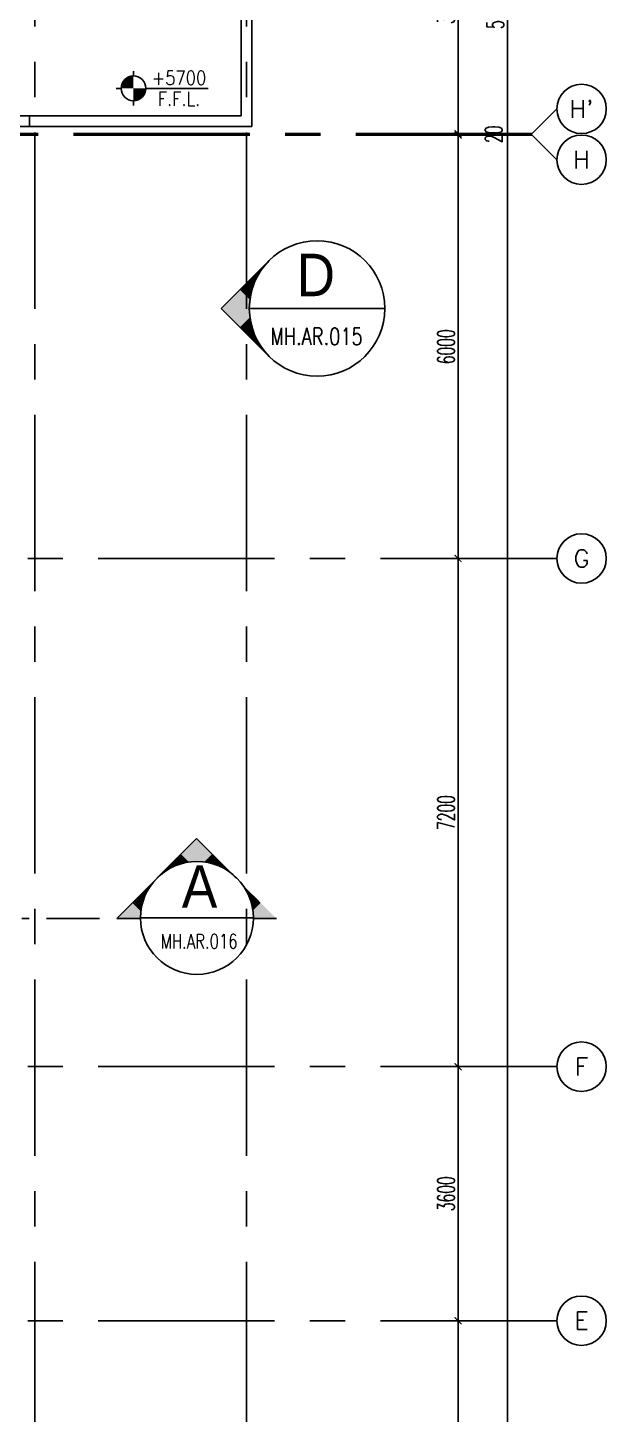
# Model space of a CAD drawing. Extents: x 276011.4 to 276105.3, y 57291.9 to 57371.4.
# Drawn here: x 276097.12 to 276105.32, y 57308.24 to 57327.88 of the extents above; entities that cross this region are included whole.
import ezdxf
from ezdxf.enums import TextEntityAlignment as Align

# ---------------------------------------------------------------- set-up
doc = ezdxf.new("R2010")
doc.units = 0
doc.header["$MEASUREMENT"] = 0
doc.header["$PDMODE"] = 34
doc.linetypes.add('2DASHES', pattern=[1.7, 0.75, -0.25, 0.1, -0.25, 0.1, -0.25])
doc.linetypes.add('CENTERX2', pattern=[4, 2.5, -0.5, 0.5, -0.5])
doc.layers.get('0').update_dxf_attribs({"linetype": 'CONTINUOUS'})
doc.layers.get('DEFPOINTS').update_dxf_attribs({"linetype": 'CONTINUOUS'})
for name, color, linetype in [('AX-CR', 2, 'CONTINUOUS'), ('AX-DIM', 4, 'CONTINUOUS'), ('AX-TXT', 2, 'CONTINUOUS'), ('AXES', 11, 'CENTERX2'), ('HAT', 8, 'CONTINUOUS'), ('IND-ES', 6, 'CONTINUOUS'), ('IND-ES-L', 6, '2DASHES'), ('IND-ES-TXT', 4, 'CONTINUOUS'), ('LEV-PL', 3, 'CONTINUOUS'), ('ROOF', 7, 'CONTINUOUS'), ('SEC-MRK', 7, 'CONTINUOUS'), ('TXT1', 2, 'CONTINUOUS'), ('WALL', 2, 'CONTINUOUS')]:
    doc.layers.add(name, color=color, linetype=linetype)
doc.styles.add('ROMANS', font='ROMANS.shx', dxfattribs={"width": 0.6})
doc.styles.add('S', font='ROMANS.SHX')
doc.styles.add('S5', font='simplex.shx', dxfattribs={"width": 0.77})
doc.styles.add('TTXT', font='swisse.ttf', dxfattribs={"width": 0.6})
doc.dimstyles.new('STANDARD in', dxfattribs={"dimtxt": 0.24, "dimasz": 0.1, "dimexe": 0.07, "dimexo": 0.05, "dimgap": 0.05, "dimtad": 1, "dimdec": 0, "dimlfac": 1000, "dimzin": 0, "dimdsep": 46, "dimtxsty": 'ROMANS', "dimblk": 'ARCHTICK', "dimcen": 0.05, "dimdle": 0.05, "dimclrd": 4, "dimclre": 4, "dimclrt": 2, "dimadec": 0, "dimazin": 0, "dimtfac": 1, "dimtdec": 0, "dimtmove": 2, "dimatfit": 3, "dimfxl": 0, "dimtolj": 1, "dimtzin": 0, "dimarcsym": 0})

# ---------------------------------------------------------------- blocks, each defined once
blk = doc.blocks.new('_ARCHTICK')
at = {"color": 0, "linetype": 'ByBlock', "const_width": 0.15}
blk.add_lwpolyline([(-0.5, -0.5), (0.5, 0.5)], dxfattribs=at)
blk = doc.blocks.new('*D601')
at = {"layer": 'AX-DIM', "color": 4, "lineweight": -2, "ltscale": 0.3}
for p, q in [((276095.115, 57357.833), (276103.985, 57357.833)), ((276103.915, 57357.883), (276103.915, 57298.463)), ((276095.115, 57298.513), (276103.985, 57298.513))]:
    blk.add_line(p, q, dxfattribs=at)
at = {"layer": 'DEFPOINTS', "color": 0, "ltscale": 0.3}
for p in [(276095.065, 57357.833), (276095.065, 57298.513), (276103.915, 57298.513)]:
    blk.add_point(p, dxfattribs=at)
at = {"layer": 'AX-DIM', "color": 4, "lineweight": -2, "ltscale": 0.3, "xscale": 0.1, "yscale": 0.1, "zscale": 0.1}
for p, rotation in [((276103.915, 57357.833), 90), ((276103.915, 57298.513), 270)]:
    blk.add_blockref('_ARCHTICK', p, dxfattribs=dict(at, rotation=rotation))
at = {"layer": 'AX-DIM', "color": 2, "ltscale": 0.3, "insert": (276103.745, 57328.173), "char_height": 0.24, "attachment_point": 5, "rotation": 90, "style": 'ROMANS'}
blk.add_mtext('\\A1;59320', dxfattribs=at)
blk = doc.blocks.new('*D595')
at = {"layer": 'AX-DIM', "color": 4, "lineweight": -2, "ltscale": 0.3}
for p, q in [((276103.215, 57320.413), (276103.215, 57313.113)), ((276102.865, 57320.363), (276103.285, 57320.363)), ((276102.865, 57313.163), (276103.285, 57313.163))]:
    blk.add_line(p, q, dxfattribs=at)
at = {"layer": 'DEFPOINTS', "color": 0, "ltscale": 0.3}
for p in [(276102.815, 57320.363), (276102.815, 57313.163), (276103.215, 57313.163)]:
    blk.add_point(p, dxfattribs=at)
at = {"layer": 'AX-DIM', "color": 4, "lineweight": -2, "ltscale": 0.3, "xscale": 0.1, "yscale": 0.1, "zscale": 0.1}
for p, rotation in [((276103.215, 57320.363), 90), ((276103.215, 57313.163), 270)]:
    blk.add_blockref('_ARCHTICK', p, dxfattribs=dict(at, rotation=rotation))
at = {"layer": 'AX-DIM', "color": 2, "ltscale": 0.3, "insert": (276103.045, 57316.763), "char_height": 0.24, "attachment_point": 5, "rotation": 90, "style": 'ROMANS'}
blk.add_mtext('\\A1;7200', dxfattribs=at)
blk = doc.blocks.new('AXR')
at = {"layer": 'AX-CR'}
blk.add_circle((350, 0), 350, dxfattribs=at)
at = {"layer": 'AX-TXT', "style": 'ROMANS'}
blk.add_attdef('AX', text='', height=250, dxfattribs=at).set_placement((350, 0), align=Align.MIDDLE)
blk = doc.blocks.new('*D594')
at = {"layer": 'AX-DIM', "color": 4, "lineweight": -2, "ltscale": 0.3}
for p, q in [((276102.865, 57313.163), (276103.285, 57313.163)), ((276103.215, 57313.213), (276103.215, 57309.513)), ((276102.865, 57309.563), (276103.285, 57309.563))]:
    blk.add_line(p, q, dxfattribs=at)
at = {"layer": 'DEFPOINTS', "color": 0, "ltscale": 0.3}
for p in [(276102.815, 57313.163), (276102.815, 57309.563), (276103.215, 57309.563)]:
    blk.add_point(p, dxfattribs=at)
at = {"layer": 'AX-DIM', "color": 4, "lineweight": -2, "ltscale": 0.3, "xscale": 0.1, "yscale": 0.1, "zscale": 0.1}
for p, rotation in [((276103.215, 57313.163), 90), ((276103.215, 57309.563), 270)]:
    blk.add_blockref('_ARCHTICK', p, dxfattribs=dict(at, rotation=rotation))
at = {"layer": 'AX-DIM', "color": 2, "ltscale": 0.3, "insert": (276103.045, 57311.363), "char_height": 0.24, "attachment_point": 5, "rotation": 90, "style": 'ROMANS'}
blk.add_mtext('\\A1;3600', dxfattribs=at)
blk = doc.blocks.new('*D593')
at = {"layer": 'AX-DIM', "color": 4, "lineweight": -2, "ltscale": 0.3}
for p, q in [((276103.215, 57309.613), (276103.215, 57305.913)), ((276102.865, 57309.563), (276103.285, 57309.563)), ((276102.865, 57305.963), (276103.285, 57305.963))]:
    blk.add_line(p, q, dxfattribs=at)
at = {"layer": 'DEFPOINTS', "color": 0, "ltscale": 0.3}
for p in [(276102.815, 57309.563), (276102.815, 57305.963), (276103.215, 57305.963)]:
    blk.add_point(p, dxfattribs=at)
at = {"layer": 'AX-DIM', "color": 4, "lineweight": -2, "ltscale": 0.3, "xscale": 0.1, "yscale": 0.1, "zscale": 0.1}
for p, rotation in [((276103.215, 57309.563), 90), ((276103.215, 57305.963), 270)]:
    blk.add_blockref('_ARCHTICK', p, dxfattribs=dict(at, rotation=rotation))
at = {"layer": 'AX-DIM', "color": 2, "ltscale": 0.3, "insert": (276103.045, 57307.763), "char_height": 0.24, "attachment_point": 5, "rotation": 90, "style": 'ROMANS'}
blk.add_mtext('\\A1;3600', dxfattribs=at)
blk = doc.blocks.new('*D592')
at = {"layer": 'AX-DIM', "color": 4, "lineweight": -2, "ltscale": 0.3}
for p, q in [((276103.215, 57330.033), (276103.215, 57326.333)), ((276102.865, 57329.983), (276103.285, 57329.983)), ((276102.865, 57326.383), (276103.285, 57326.383))]:
    blk.add_line(p, q, dxfattribs=at)
at = {"layer": 'DEFPOINTS', "color": 0, "ltscale": 0.3}
for p in [(276102.815, 57329.983), (276102.815, 57326.383), (276103.215, 57326.383)]:
    blk.add_point(p, dxfattribs=at)
at = {"layer": 'AX-DIM', "color": 4, "lineweight": -2, "ltscale": 0.3, "xscale": 0.1, "yscale": 0.1, "zscale": 0.1}
for p, rotation in [((276103.215, 57329.983), 90), ((276103.215, 57326.383), 270)]:
    blk.add_blockref('_ARCHTICK', p, dxfattribs=dict(at, rotation=rotation))
at = {"layer": 'AX-DIM', "color": 2, "ltscale": 0.3, "insert": (276103.045, 57328.183), "char_height": 0.24, "attachment_point": 5, "rotation": 90, "style": 'ROMANS'}
blk.add_mtext('\\A1;3600', dxfattribs=at)
blk = doc.blocks.new('*D591')
at = {"layer": 'AX-DIM', "color": 4, "lineweight": -2, "ltscale": 0.3}
for p, q in [((276103.215, 57326.383), (276103.215, 57326.483)), ((276102.865, 57326.383), (276103.285, 57326.383)), ((276102.865, 57326.363), (276103.285, 57326.363)), ((276103.215, 57326.383), (276103.215, 57326.363)), ((276103.215, 57326.363), (276103.215, 57326.263))]:
    blk.add_line(p, q, dxfattribs=at)
at = {"layer": 'DEFPOINTS', "color": 0, "ltscale": 0.3}
for p in [(276102.815, 57326.383), (276102.815, 57326.363), (276103.215, 57326.363)]:
    blk.add_point(p, dxfattribs=at)
at = {"layer": 'AX-DIM', "color": 4, "lineweight": -2, "ltscale": 0.3, "xscale": 0.1, "yscale": 0.1, "zscale": 0.1}
for p, rotation in [((276103.215, 57326.383), 270), ((276103.215, 57326.363), 90)]:
    blk.add_blockref('_ARCHTICK', p, dxfattribs=dict(at, rotation=rotation))
at = {"layer": 'AX-DIM', "color": 2, "ltscale": 0.3, "insert": (276103.72, 57326.373), "char_height": 0.24, "attachment_point": 5, "rotation": 90, "style": 'ROMANS'}
blk.add_mtext('\\A1;20', dxfattribs=at)
blk = doc.blocks.new('*D590')
at = {"layer": 'AX-DIM', "color": 4, "lineweight": -2, "ltscale": 0.3}
for p, q in [((276102.865, 57326.363), (276103.285, 57326.363)), ((276103.215, 57326.413), (276103.215, 57320.313)), ((276102.865, 57320.363), (276103.285, 57320.363))]:
    blk.add_line(p, q, dxfattribs=at)
at = {"layer": 'DEFPOINTS', "color": 0, "ltscale": 0.3}
for p in [(276102.815, 57326.363), (276102.815, 57320.363), (276103.215, 57320.363)]:
    blk.add_point(p, dxfattribs=at)
at = {"layer": 'AX-DIM', "color": 4, "lineweight": -2, "ltscale": 0.3, "xscale": 0.1, "yscale": 0.1, "zscale": 0.1}
for p, rotation in [((276103.215, 57326.363), 90), ((276103.215, 57320.363), 270)]:
    blk.add_blockref('_ARCHTICK', p, dxfattribs=dict(at, rotation=rotation))
at = {"layer": 'AX-DIM', "color": 2, "ltscale": 0.3, "insert": (276103.045, 57323.363), "char_height": 0.24, "attachment_point": 5, "rotation": 90, "style": 'ROMANS'}
blk.add_mtext('\\A1;6000', dxfattribs=at)
blk = doc.blocks.new('LEV1')
at = {"layer": 'LEV-PL'}
for p, q in [((0, 245), (0, 175)), ((-175, 0), (-245, 0)), ((175, 0), (1061, 0)), ((0, -175), (0, -245))]:
    blk.add_line(p, q, dxfattribs=at)
at = {"layer": 'LEV-PL', "const_width": 175}
for points in [[(-88, 0, -0.414214), (0, 88, -1)], [(88, 0, -0.414214), (0, -88, -1)]]:
    blk.add_lwpolyline(points, format="xyb", dxfattribs=at)
at = {"layer": 'LEV-PL'}
blk.add_circle((0, 0), 175, dxfattribs=at)
at = {"layer": 'LEV-PL', "color": 4, "style": 'S', "width": 0.85}
for tag, p in [('+0000', (646, 50)), ('F.F.L.', (646, -250))]:
    blk.add_attdef(tag, text='', height=200, dxfattribs=at).set_placement(p, align=Align.CENTER)
blk = doc.blocks.new('AR2-SC')
at = {"layer": 'IND-ES'}
for p, q in [((0, 1131), (-566, 566)), ((0, 1131), (1131, 0)), ((-800, 0), (-1131, 0)), ((800, 0), (1131, 0))]:
    blk.add_line(p, q, dxfattribs=at)
for points in [[(0, 800), (0, 1131), (-104, 793), (-221, 910)], [(0, 800), (0, 1131), (104, 793), (221, 910)], [(-207, 773), (-283, 849), (-306, 739), (-349, 782)], [(-104, 793), (-221, 910), (-207, 773), (-283, 849)], [(104, 793), (221, 910), (207, 773), (283, 849)], [(207, 773), (283, 849), (306, 739), (349, 782)], [(-492, 640), (-487, 634), (-566, 566)], [(-400, 693), (-419, 712), (-487, 634), (-492, 640)], [(-306, 739), (-349, 782), (-400, 693), (-419, 712)], [(306, 739), (349, 782), (400, 693), (419, 712)], [(400, 693), (419, 712), (487, 634), (492, 640)], [(492, 640), (487, 634), (566, 566)], [(-739, 306), (-782, 349), (-693, 400), (-712, 419)], [(-693, 400), (-712, 419), (-634, 487), (-640, 492)], [(-640, 492), (-634, 487), (-566, 566)], [(640, 492), (634, 487), (566, 566)], [(693, 400), (712, 419), (634, 487), (640, 492)], [(739, 306), (782, 349), (693, 400), (712, 419)], [(-800, 0), (-1131, 0), (-793, 104), (-910, 221)], [(-793, 104), (-910, 221), (-773, 207), (-849, 283)], [(-773, 207), (-849, 283), (-739, 306), (-782, 349)], [(773, 207), (849, 283), (739, 306), (782, 349)], [(793, 104), (910, 221), (773, 207), (849, 283)], [(800, 0), (1131, 0), (793, 104), (910, 221)]]:
    blk.add_solid(points, dxfattribs=at)
blk = doc.blocks.new('AR1-EL')
at = {"layer": 'IND-ES'}
for q in [(-566, 566), (566, 566)]:
    blk.add_line((0, 1131), q, dxfattribs=at)
for points in [[(0, 800), (0, 1131), (-104, 793), (-221, 910)], [(0, 800), (0, 1131), (104, 793), (221, 910)], [(-207, 773), (-283, 849), (-306, 739), (-349, 782)], [(-104, 793), (-221, 910), (-207, 773), (-283, 849)], [(104, 793), (221, 910), (207, 773), (283, 849)], [(207, 773), (283, 849), (306, 739), (349, 782)], [(-400, 693), (-419, 712), (-487, 634), (-492, 640)], [(-306, 739), (-349, 782), (-400, 693), (-419, 712)], [(306, 739), (349, 782), (400, 693), (419, 712)], [(400, 693), (419, 712), (487, 634), (492, 640)], [(-492, 640), (-487, 634), (-566, 566)], [(492, 640), (487, 634), (566, 566)]]:
    blk.add_solid(points, dxfattribs=at)

msp = doc.modelspace()

# ---------------------------------------------------------------- linework, layer by layer
at = {"layer": 'AXES'}
for p, q in [((276097.2155, 57291.8986), (276097.2155, 57370.7113)), ((276100.2155, 57291.8986), (276100.2155, 57370.7113)), ((276104.2655, 57326.3829), (276104.6155, 57326.7329)), ((276104.2655, 57326.3829), (276041.9755, 57326.3829)), ((276104.2655, 57326.3629), (276041.9755, 57326.3629)), ((276104.2655, 57326.3629), (276104.6155, 57326.0129)), ((276104.6155, 57320.3629), (276036.5755, 57320.3629)), ((276104.6155, 57320.3629), (276052.5255, 57320.3629)), ((276104.6155, 57313.1629), (276052.5255, 57313.1629)), ((276104.6155, 57309.5629), (276077.0655, 57309.5629))]:
    msp.add_line(p, q, dxfattribs=at)
at = {"layer": 'IND-ES'}
for p, q in [((276100.2566, 57323.9058), (276102.1766, 57323.9058)), ((276100.2566, 57323.9058), (276102.1766, 57323.9058)), ((276098.7142, 57315.2697), (276100.3142, 57315.2697))]:
    msp.add_line(p, q, dxfattribs=at)
at = {"layer": 'IND-ES', "extrusion": (0, 0, -1)}
msp.add_ellipse((276099.5142, 57315.2697), major_axis=(-0.8, 0.0001), ratio=0.9999999, start_param=-0.0000763, end_param=6.283109, dxfattribs=at)
at = {"layer": 'IND-ES-L'}
msp.add_line((276092.2842, 57315.264), (276098.3886, 57315.264), dxfattribs=at)
at = {"layer": 'IND-ES-L', "linetype": 'ByBlock', "extrusion": (0, 0, -1)}
msp.add_ellipse((276101.2166, 57323.9058), major_axis=(-0.0001, -0.96), ratio=0.9999999, start_param=-0.0000763, end_param=6.283109, dxfattribs=at)
at = {"layer": 'ROOF'}
for p, q in [((276097.1405, 57326.6329), (276095.0655, 57326.6329)), ((276097.1405, 57326.4829), (276095.0655, 57326.4829))]:
    msp.add_line(p, q, dxfattribs=at)
at = {"layer": 'WALL'}
for p, q in [((276100.1405, 57332.2585), (276100.1405, 57326.6329)), ((276100.2905, 57332.2585), (276100.2905, 57326.4829)), ((276097.1405, 57326.6329), (276097.1405, 57326.4829)), ((276097.1405, 57326.6329), (276100.1405, 57326.6329)), ((276097.1405, 57326.4829), (276100.2905, 57326.4829))]:
    msp.add_line(p, q, dxfattribs=at)

# ---------------------------------------------------------------- block references
at = {"layer": 'AXES', "xscale": 0.001, "yscale": 0.001, "zscale": 0.001}
for p, values in [((276104.6155, 57326.7329), {'AX': "H'"}), ((276104.6155, 57326.0129), {'AX': 'H'}), ((276104.6155, 57320.3629), {'AX': 'G'}), ((276104.6155, 57313.1629), {'AX': 'F'}), ((276104.6155, 57309.5629), {'AX': 'E'})]:
    msp.add_blockref('AXR', p, dxfattribs=at).add_auto_attribs(values)
at = {"layer": 'HAT', "xscale": 0.001, "yscale": 0.001, "zscale": 0.001}
msp.add_blockref('LEV1', (276098.6145, 57327.0242), dxfattribs=at).add_auto_attribs({'F.F.L.': 'F.F.L.', '+0000': '+5700'})
at = {"layer": 'SEC-MRK', "color": 1, "zscale": 0.0012, "rotation": 90}
for xscale, yscale in [(-0.001200000056996942, 0.001199999984237365), (-0.001199999984237365, 0.001199999998789281)]:
    msp.add_blockref('AR1-EL', (276101.2166, 57323.9058), dxfattribs=dict(at, xscale=xscale, yscale=yscale))
at = {"layer": 'SEC-MRK', "color": 1, "xscale": -0.001000000047497451, "yscale": 0.0009999999892897904, "zscale": 0.001}
msp.add_blockref('AR2-SC', (276099.5084, 57315.264), dxfattribs=at)

# ---------------------------------------------------------------- texts
at = {"layer": 'IND-ES-TXT', "color": 2, "style": 'S5', "width": 0.77}
for tag, height, p in [('MH.AR.015', 0.24, (276101.2096, 57323.5087)), ('MH.AR.016', 0.2, (276099.545, 57314.9389))]:
    msp.add_attdef(tag, text='AR02', height=height, dxfattribs=at).set_placement(p, align=Align.MIDDLE)
at = {"layer": 'TXT1', "color": 6, "style": 'TTXT', "width": 0.9}
for tag, p in [('D', (276101.198, 57324.0792)), ('A', (276099.5512, 57315.4143))]:
    msp.add_attdef(tag, text='C', height=0.6018, dxfattribs=at).set_placement(p, align=Align.CENTER)

# ---------------------------------------------------------------- dimensions: what is measured, and where the dimension line sits
at = {"layer": 'AX-DIM'}
for base, p1, p2, picture, middle in [((276103.9155, 57298.5129), (276095.0655, 57357.8329), (276095.0655, 57298.5129), '*D601', (276103.7455, 57328.1729)), ((276103.2155, 57326.3829), (276102.8155, 57329.9829), (276102.8155, 57326.3829), '*D592', (276103.0455, 57328.1829)), ((276103.2155, 57326.3629), (276102.8155, 57326.3829), (276102.8155, 57326.3629), '*D591', (276103.7205, 57326.3729)), ((276103.2155, 57320.3629), (276102.8155, 57326.3629), (276102.8155, 57320.3629), '*D590', (276103.0455, 57323.3629)), ((276103.2155, 57313.1629), (276102.8155, 57320.3629), (276102.8155, 57313.1629), '*D595', (276103.0455, 57316.7629)), ((276103.2155, 57309.5629), (276102.8155, 57313.1629), (276102.8155, 57309.5629), '*D594', (276103.0455, 57311.3629)), ((276103.2155, 57305.9629), (276102.8155, 57309.5629), (276102.8155, 57305.9629), '*D593', (276103.0455, 57307.7629))]:
    dim = msp.add_linear_dim(base=base, p1=p1, p2=p2, angle=270, dimstyle='STANDARD in', dxfattribs=at)
    dim.commit()
    dim.dimension.update_dxf_attribs({"geometry": picture, "text_midpoint": middle})

doc.saveas('drawing.dxf')
